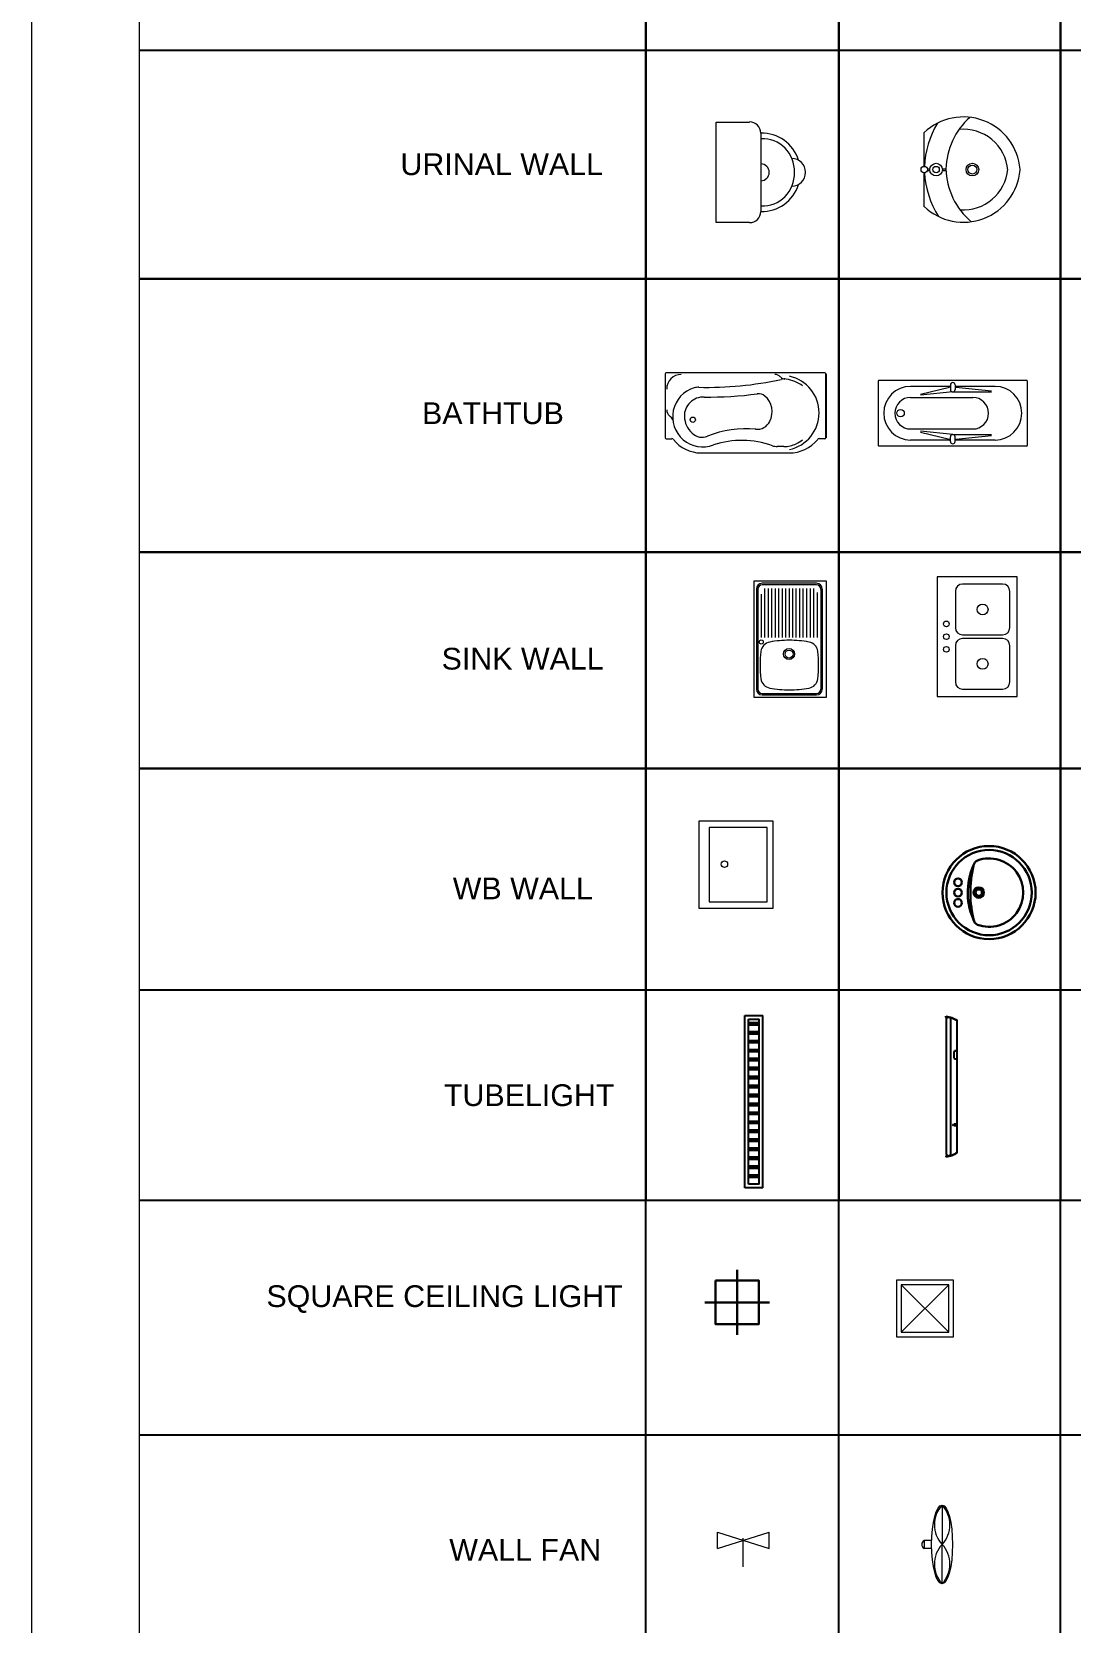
# Model space of a CAD drawing. Header units: millimetres. Extents: x 7765 to 58251, y -31150 to 10119.
# Drawn here: x 7765 to 14932, y -11699 to -725 of the extents above; entities that cross this region are included whole.
import ezdxf

# ---------------------------------------------------------------- set-up
doc = ezdxf.new("R2010")
doc.units = ezdxf.units.MM
doc.layers.add('CLINGLIGHT', color=1, linetype='Continuous')
for name, color, linetype, lineweight in [('ELCCTRIC', 6, 'Continuous', 9), ('KUTUPHANE', 4, 'Continuous', 30), ('L-FIXT', 4, 'Continuous', 25), ('Light', 7, 'Continuous', 9), ('PP-OUTER', 7, 'Continuous', 5), ('PP-ROOM 6', 3, 'Continuous', 9), ('Sanitary Fix', 122, 'Continuous', 13), ('steplight', 11, 'Continuous', 18), ('text', 7, 'Continuous', 5)]:
    doc.layers.add(name, color=color, linetype=linetype, lineweight=lineweight)
doc.styles.get("Standard").update_dxf_attribs({"font": 'Arial.ttf'})

# ---------------------------------------------------------------- blocks, each defined once
blk = doc.blocks.new('zw$67DD')
at = {"layer": 'Light', "color": 5}
for p, q in [((-10, 10), (10, -10)), ((10, 10), (-10, -10))]:
    blk.add_line(p, q, dxfattribs=at)
for points in [[(-12, -12), (12, -12), (12, 12), (-12, 12)], [(-10, -10), (10, -10), (10, 10), (-10, 10)]]:
    blk.add_lwpolyline(points, close=True, dxfattribs=at)
blk = doc.blocks.new('JH')
at = {"ltscale": 50}
for p, q in [((3489421.34, -878318.98), (3489417, -878332.85)), ((3489417, -878318.98), (3489421.34, -878332.85)), ((3489417, -878318.98), (3489421.34, -878318.98)), ((3489412.02, -878325.91), (3489419.79, -878325.91)), ((3489417, -878332.85), (3489421.34, -878332.85))]:
    blk.add_line(p, q, dxfattribs=at)
blk = doc.blocks.new('URINAL1')
at = {"linetype": 'ByBlock'}
for p, q in [((0, 347), (231, 347)), ((0, -347), (0, 347)), ((308, 270), (308, -270)), ((231, -347), (0, -347))]:
    blk.add_line(p, q, dxfattribs=at)
for centre, radius, start, end in [((231, 270), 77.1, 360, 90), ((318, 10), 260, 16.6069, 92.1211), ((318, 10), 222, 357.8789, 92.1211), ((308, 0), 57.8, 270, 90), ((520, 0), 96.4, 271.0707, 88.9293), ((318, -10), 260, 267.8789, 343.3931), ((318, -10), 222, 267.8789, 2.1211), ((231, -270), 77.1, 270, 360)]:
    blk.add_arc(centre, radius, start, end, dxfattribs=at)
blk = doc.blocks.new('URINAL 2')
for p, q in [((0, 22), (0, 256)), ((22, 6), (39, 6)), ((125, 6), (149, 6)), ((0, -256), (0, -22)), ((22, -7), (39, -7)), ((125, -7), (150, -7))]:
    blk.add_line(p, q)
for centre, radius in [((0, 0), 22.1), ((82, 0), 43.4), ((82, 0), 22.1), ((332, 0), 43.4), ((332, 0), 30.6)]:
    blk.add_circle(centre, radius)
for centre, radius, start, end in [((270, -29), 392, 4.707, 133.4833), ((644, -10), 495, 131.6829, 178.3962), ((642, -9), 642, 149.1983, 177.253), ((270, -29), 307, 4.707, 95.5297), ((644, 18), 495, 181.6038, 229.7372), ((270, 29), 307, 265.6834, 355.293), ((618, 0), 42.6, 355.293, 4.707), ((270, 29), 392, 226.5167, 355.293), ((644, 18), 644, 183.5652, 212.0394)]:
    blk.add_arc(centre, radius, start, end)
blk = doc.blocks.new('BATHTUB1')
at = {"color": 0, "linetype": 'Continuous'}
for p, q in [((0, 220), (0, -220)), ((1102, 227), (7, 227)), ((1109, 220), (1109, -220)), ((30, -69), (37, -75)), ((7, -227), (47, -227)), ((247, -325), (856, -325)), ((819, -281), (774, -281)), ((1102, -227), (1062, -227))]:
    blk.add_line(p, q, dxfattribs=at)
blk.add_circle((191, -96), 18.2, dxfattribs=at)
for centre, radius, start, end in [((7, 220), 7.21, 90, 179.9999), ((1102, 220), 7.21, 360, 90), ((112, 115), 101, 90, 180), ((260, -76), 208, 106.4198, 290.9798), ((230, 27), 101, 88.4962, 106.4199), ((294, 2468), 2341, 268.4965, 282.4884), ((757, 164), 51.8, 43.3135, 90), ((829, 231), 46.6, 223.313, 267.3903), ((822, 84), 101, 82.2629, 102.4886), ((804, -49), 235, 52.223, 82.2628), ((804, -49), 258, 282.0122, 77.9878), ((263, -70), 130, 86.6853, 181.8311), ((304, 2469), 2409, 269.1989, 277.9272), ((645, 18), 65.6, 48.507, 97.9278), ((592, -42), 146, 333.6299, 48.5069), ((63, -29), 51.8, 180.0001, 229.9008), ((7, -112), 48.2, 11.3547, 51.1432), ((294, -69), 161, 181.8312, 227.8292), ((634, -64), 98.4, 264.449, 333.6304), ((256, -119), 98.4, 224.8264, 292.1873), ((557, -858), 700, 84.449, 112.1873), ((7, -220), 7.21, 180, 270), ((47, -239), 12.5, 37.7485, 90), ((248, -84), 241, 217.7484, 269.8371), ((529, -867), 628, 70.3867, 108.0808), ((774, -180), 101, 250.2611, 270), ((819, -82), 199, 270, 295.5197), ((856, -72), 253, 270, 320.8918), ((804, -49), 235, 295.5197, 307.7767), ((1062, -239), 12.5, 89.9988, 140.89), ((1102, -220), 7.21, 270, 0)]:
    blk.add_arc(centre, radius, start, end, dxfattribs=at)
blk = doc.blocks.new('BATHTUB   2')
at = {"color": 0, "linetype": 'Continuous'}
for p, q in [((0, 220), (0, -220)), ((6, 227), (1022, 227)), ((1028, -220), (1028, 220)), ((492, 185), (223, 185)), ((291, 132), (492, 179)), ((514, 147), (291, 124)), ((498, 195), (498, 163)), ((514, 147), (781, 147)), ((530, 195), (530, 163)), ((805, 185), (536, 185)), ((536, 179), (781, 155)), ((223, 109), (652, 109)), ((223, -109), (652, -109)), ((492, -185), (223, -185)), ((514, -147), (291, -124)), ((291, -132), (492, -179)), ((498, -195), (498, -163)), ((514, -147), (781, -147)), ((530, -195), (530, -163)), ((536, -179), (781, -155)), ((805, -185), (536, -185)), ((1022, -227), (6, -227))]:
    blk.add_line(p, q, dxfattribs=at)
blk.add_circle((154, 0), 25.5, dxfattribs=at)
for centre, radius, start, end in [((6, 220), 6.38, 90, 179.9912), ((1022, 220), 6.38, 0.001, 90.001), ((223, 0), 185, 90, 270), ((492, 179), 6.38, 360, 90), ((514, 195), 16, 0, 179.9965), ((514, 163), 16, 180, 0), ((536, 179), 6.38, 90.0001, 180.0001), ((805, 0), 185, 270, 90), ((223, 0), 109, 90, 270), ((652, 0), 109, 270, 90), ((492, -179), 6.38, 270, 0), ((514, -163), 16, 0, 180), ((514, -195), 16, 180, 0), ((536, -179), 6.38, 180, 270), ((6, -220), 6.38, 180.0001, 270.0001), ((1022, -220), 6.38, 269.9988, 359.9988)]:
    blk.add_arc(centre, radius, start, end, dxfattribs=at)
blk = doc.blocks.new('SINK 1')
at = {"color": 0}
for p, q in [((500, 400), (0, 400)), ((0, 400), (0, -400)), ((18, 345), (18, -345)), ((28, 345), (28, -345)), ((432, 385), (58, 385)), ((432, 375), (58, 375)), ((76, 12), (76, 350)), ((100, 12), (100, 350)), ((124, 12), (124, 350)), ((149, 12), (149, 350)), ((173, 12), (173, 350)), ((197, 12), (197, 350)), ((221, 12), (221, 350)), ((245, 12), (245, 350)), ((269, 12), (269, 350)), ((293, 12), (293, 350)), ((317, 12), (317, 350)), ((341, 12), (341, 350)), ((366, 12), (366, 350)), ((390, 12), (390, 350)), ((414, 12), (414, 350)), ((462, 345), (462, -345)), ((472, 345), (472, -345)), ((500, -400), (500, 400)), ((52, 12), (52, 310)), ((438, 12), (438, 322)), ((0, -400), (500, -400)), ((58, -375), (432, -375)), ((58, -385), (432, -385))]:
    blk.add_line(p, q, dxfattribs=at)
for centre, radius in [((51, -20), 14.1), ((243, -103), 38), ((243, -103), 27.5)]:
    blk.add_circle(centre, radius, dxfattribs=at)
for centre, radius, start, end in [((58, 345), 40, 90, 180), ((58, 345), 30, 90, 180), ((432, 345), 40, 360, 90), ((432, 345), 30, 360, 90), ((793, -179), 750, 172.77, 180), ((123, -94), 75, 100.3812, 172.77), ((245, -758), 750, 90, 100.3812), ((245, -758), 750, 79.6188, 90), ((367, -94), 75, 7.23, 79.6188), ((-303, -179), 750, 360, 7.23), ((793, -179), 750, 180, 187.23), ((-303, -179), 750, 352.77, 0), ((123, -264), 75, 187.23, 259.6188), ((367, -264), 75, 280.3812, 352.77), ((58, -345), 40, 180, 270), ((58, -345), 30, 180, 270), ((245, 400), 750, 259.6188, 270), ((245, 400), 750, 270, 280.3812), ((432, -345), 40, 270, 360), ((432, -345), 30, 270, 360)]:
    blk.add_arc(centre, radius, start, end, dxfattribs=at)
blk = doc.blocks.new('SINK 2')
at = {"color": 0}
for p, q in [((550, 412.5), (0, 412.5)), ((0, 412.5), (0, -412.5)), ((450, 362.5), (175, 362.5)), ((550, -412.5), (550, 412.5)), ((125, 312.5), (125, 62.5)), ((500, 62.5), (500, 312.5)), ((175, 12.5), (450, 12.5)), ((125, -62.5), (125, -312.5)), ((450, -12.5), (175, -12.5)), ((500, -312.5), (500, -62.5)), ((0, -412.5), (550, -412.5)), ((175, -362.5), (450, -362.5))]:
    blk.add_line(p, q, dxfattribs=at)
for centre, radius in [((312.5, 187.5), 37.5), ((62.5, 87.5), 19.8), ((62.5, 0), 19.8), ((62.5, -87.5), 19.8), ((312.5, -187.5), 37.5)]:
    blk.add_circle(centre, radius, dxfattribs=at)
for centre, start, end in [((175, 312.5), 90, 180), ((450, 312.5), 360, 90), ((175, 62.5), 180, 270), ((450, 62.5), 270, 360), ((175, -62.5), 90, 180), ((450, -62.5), 360, 90), ((175, -312.5), 180, 270), ((450, -312.5), 270, 360)]:
    blk.add_arc(centre, 50, start, end, dxfattribs=at)
blk = doc.blocks.new('WB 2')
at = {"layer": 'KUTUPHANE'}
for centre, radius in [((321, 0), 321), ((321, 0), 294), ((107, 71), 26.8), ((107, 0), 26.8), ((250, 0), 35.7), ((250, 0), 22.3), ((107, -71), 26.8)]:
    blk.add_circle(centre, radius, dxfattribs=at)
for centre, radius, start, end in [((261, 179), 47.6, 115.365, 168.4494), ((321, 0), 236, 250, 110), ((638, 0), 464, 156, 206), ((954, 0), 762, 166, 195), ((261, -179), 47.6, 191.5506, 244.635)]:
    blk.add_arc(centre, radius, start, end, dxfattribs=at)
blk = doc.blocks.new('TT')
at = {"layer": 'CLINGLIGHT', "linetype": 'Continuous'}
h = blk.add_hatch(dxfattribs=at)
h.set_pattern_fill('PLAST', color=256, scale=253.596327, angle=180, style=0)
h.set_pattern_definition([(360, (-108220.595, -110016.05), (3e-14, -63.399082), []), (360, (-108220.595, -110023.975), (3e-14, -63.399082), []), (360, (-108220.595, -110031.9), (3e-14, -63.399082), [])])
h.paths.add_polyline_path([(101, 583), (101, -583), (25, -583), (25, 583)])
at = {"layer": 'CLINGLIGHT'}
for p, q in [((0, 609), (127, 609)), ((0, -609), (0, 609)), ((25, 583), (101, 583)), ((25, -583), (25, 583)), ((101, -583), (101, 583)), ((127, -609), (127, 609)), ((127, -609), (0, -609)), ((101, -583), (25, -583))]:
    blk.add_line(p, q, dxfattribs=at)
blk = doc.blocks.new('TL2')
at = {"layer": 'L-FIXT', "ltscale": 2}
h = blk.add_hatch(color=256, dxfattribs=at)
edge = h.paths.add_edge_path()
edge.add_line((75, -259), (75, -271))
edge.add_line((75, -271), (50, -271))
edge.add_ellipse((52, -265), major_axis=(0.01, -6.53), ratio=1, start_angle=200.1726, end_angle=339.6401, ccw=False)
edge.add_line((50, -259), (75, -259))
for p, q in [((-4, 480), (-4, 485)), ((0, -468), (0, 468)), ((30, -468), (30, 468)), ((75, -457), (75, 457)), ((56, 241), (50, 241)), ((50, 241), (50, 196)), ((56, 241), (56, 246)), ((70, 246), (56, 246)), ((70, 241), (70, 246)), ((75, 241), (70, 241)), ((50, 196), (56, 196)), ((56, 196), (56, 190)), ((70, 190), (56, 190)), ((70, 196), (75, 196)), ((70, 196), (70, 190)), ((75, -259), (50, -259)), ((75, -271), (50, -271)), ((-4, -480), (-4, -485))]:
    blk.add_line(p, q, dxfattribs=at)
at = {"layer": 'L-FIXT', "ltscale": 2, "extrusion": (0, 0, -1)}
for centre, major_axis, start_param, end_param in [((-12, 341), (0, 144), 0.05557, 0.64532), ((-12, 341), (0, 142), 0.05557, 0.655335), ((-10, 472), (0, 10.7), 0.648481, 1.908602), ((15, 463), (0, 15.6), 5.045463, 7.520908), ((39, 465), (0, 10.4), 5.014046, 6.065275), ((52, -265), (0, 6.53), 3.495305, 5.929473), ((-12, -341), (0, 142), 2.486258, 3.086022), ((-12, -341), (0, 144), 2.496273, 3.086022), ((-10, -472), (0, 10.7), 1.232991, 2.493112), ((15, -463), (0, 15.6), 1.90387, 4.379315), ((39, -465), (0, 10.4), 3.359503, 4.410732)]:
    blk.add_ellipse(centre, major_axis=major_axis, ratio=1, start_param=start_param, end_param=end_param, dxfattribs=at)
blk = doc.blocks.new('pp-SQUARE CEILING')
at = {"layer": 'steplight', "color": 4, "lineweight": 30}
for p, q in [((0, 0), (0, 224)), ((-224, 0), (224, 0)), ((0, 0), (0, -224))]:
    blk.add_line(p, q, dxfattribs=at)
at = {"layer": 'steplight', "color": 172, "lineweight": 30}
blk.add_lwpolyline([(-150, 150), (150, 150), (150, -150), (-150, -150)], close=True, dxfattribs=at)
blk = doc.blocks.new('WB05')
at = {"layer": 'Sanitary Fix'}
for points in [[(0, -300), (513, -300), (513, 300), (0, 300)], [(71, -257), (470, -257), (470, 257), (71, 257)]]:
    blk.add_lwpolyline(points, close=True, dxfattribs=at)
blk.add_circle((176, 3), 22.2, dxfattribs=at)
blk = doc.blocks.new('WALL FAN 1')
at = {"layer": 'text'}
for p, q in [((140, 271), (140, 0)), ((68, 28), (16, 28)), ((16, 28), (16, -28)), ((140, -271), (140, 0)), ((68, -28), (16, -28))]:
    blk.add_line(p, q, dxfattribs=at)
for centre, radius, start, end in [((286, 135), 199, 137.1292, 222.8708), ((-5, 135), 199, 317.1292, 42.8708), ((32, 0), 32.3, 120.6328, 239.3672), ((286, -135), 199, 137.1292, 222.8708), ((-5, -135), 199, 317.1292, 42.8708)]:
    blk.add_arc(centre, radius, start, end, dxfattribs=at)
blk.add_ellipse((140, 0), major_axis=(0, 271), ratio=0.266055, dxfattribs=at)

msp = doc.modelspace()

# ---------------------------------------------------------------- linework, layer by layer
at = {"color": 254}
for p, q in [((11999, 9628), (11999, -8784)), ((11999, -30078), (11999, 9628)), ((13330, 9628), (13330, -8784)), ((13330, -30078), (13330, 9628)), ((14859, 9628), (14859, -8784)), ((14859, -30078), (14859, 9628)), ((8508, -852), (28678, -852)), ((8508, -852), (57542, -852)), ((8508, -2428), (28678, -2428)), ((57542, -2428), (8508, -2428)), ((8508, -4313), (28678, -4313)), ((36424, -4313), (8508, -4313)), ((8508, -4313), (57542, -4313)), ((36424, -5805), (8508, -5805)), ((8508, -5805), (57542, -5805)), ((57542, -7334), (8508, -7334)), ((57542, -8784), (8508, -8784)), ((8508, -10400), (57542, -10400))]:
    msp.add_line(p, q, dxfattribs=at)
at = {"color": 0, "linetype": 'Continuous'}
msp.add_line((13241, -3084), (13241, -3524), dxfattribs=at)
at = {"layer": 'PP-OUTER'}
msp.add_lwpolyline([(7765, 10119), (58251, 10119), (58251, -31150), (7765, -31150)], close=True, dxfattribs=at)
at = {"layer": 'text'}
msp.add_line((8508, -30078), (8508, 9628), dxfattribs=at)

# ---------------------------------------------------------------- block references
at = {"layer": 'ELCCTRIC', "xscale": 25.64425876879155, "yscale": 25.64425876879155, "zscale": 25.64425876879155, "rotation": 90}
msp.add_blockref('JH', (-22511346, -89494696), dxfattribs=at)
at = {"layer": 'PP-ROOM 6', "xscale": 16.35788917797041, "yscale": 16.35788917797041, "zscale": 16.35788917797041}
msp.add_blockref('zw$67DD', (13924, -9529), dxfattribs=at)
at = {"layer": 'text'}
for name, p in [('URINAL 2', (13919, -1675)), ('URINAL1', (12484, -1694)), ('BATHTUB1', (12132, -3304)), ('BATHTUB   2', (13602, -3355)), ('SINK 2', (14009, -4896)), ('SINK 1', (12744, -4913)), ('WB05', (12365, -6468)), ('WB 2', (14045, -6661)), ('TL2', (14072, -7999)), ('pp-SQUARE CEILING', (12629, -9487)), ('WALL FAN 1', (13902, -11156))]:
    msp.add_blockref(name, p, dxfattribs=at)
at = {"layer": 'text', "xscale": 0.9746365608434922, "yscale": 0.9746365608434922, "zscale": 0.9746365608434922}
msp.add_blockref('TT', (12682, -8103, 18), dxfattribs=at)

# ---------------------------------------------------------------- texts
at = {"layer": 'text', "lineweight": 0}
for s, p in [('URINAL WALL', (10307, -1713)), ('BATHTUB', (10456, -3430)), ('SINK WALL', (10591, -5123)), ('WB WALL', (10668, -6707)), ('TUBELIGHT', (10607, -8133)), ('SQUARE CEILING LIGHT', (9383, -9519)), ('WALL FAN', (10644, -11269))]:
    msp.add_text(s, height=150, dxfattribs=at).set_placement(p)

doc.saveas('drawing.dxf')
